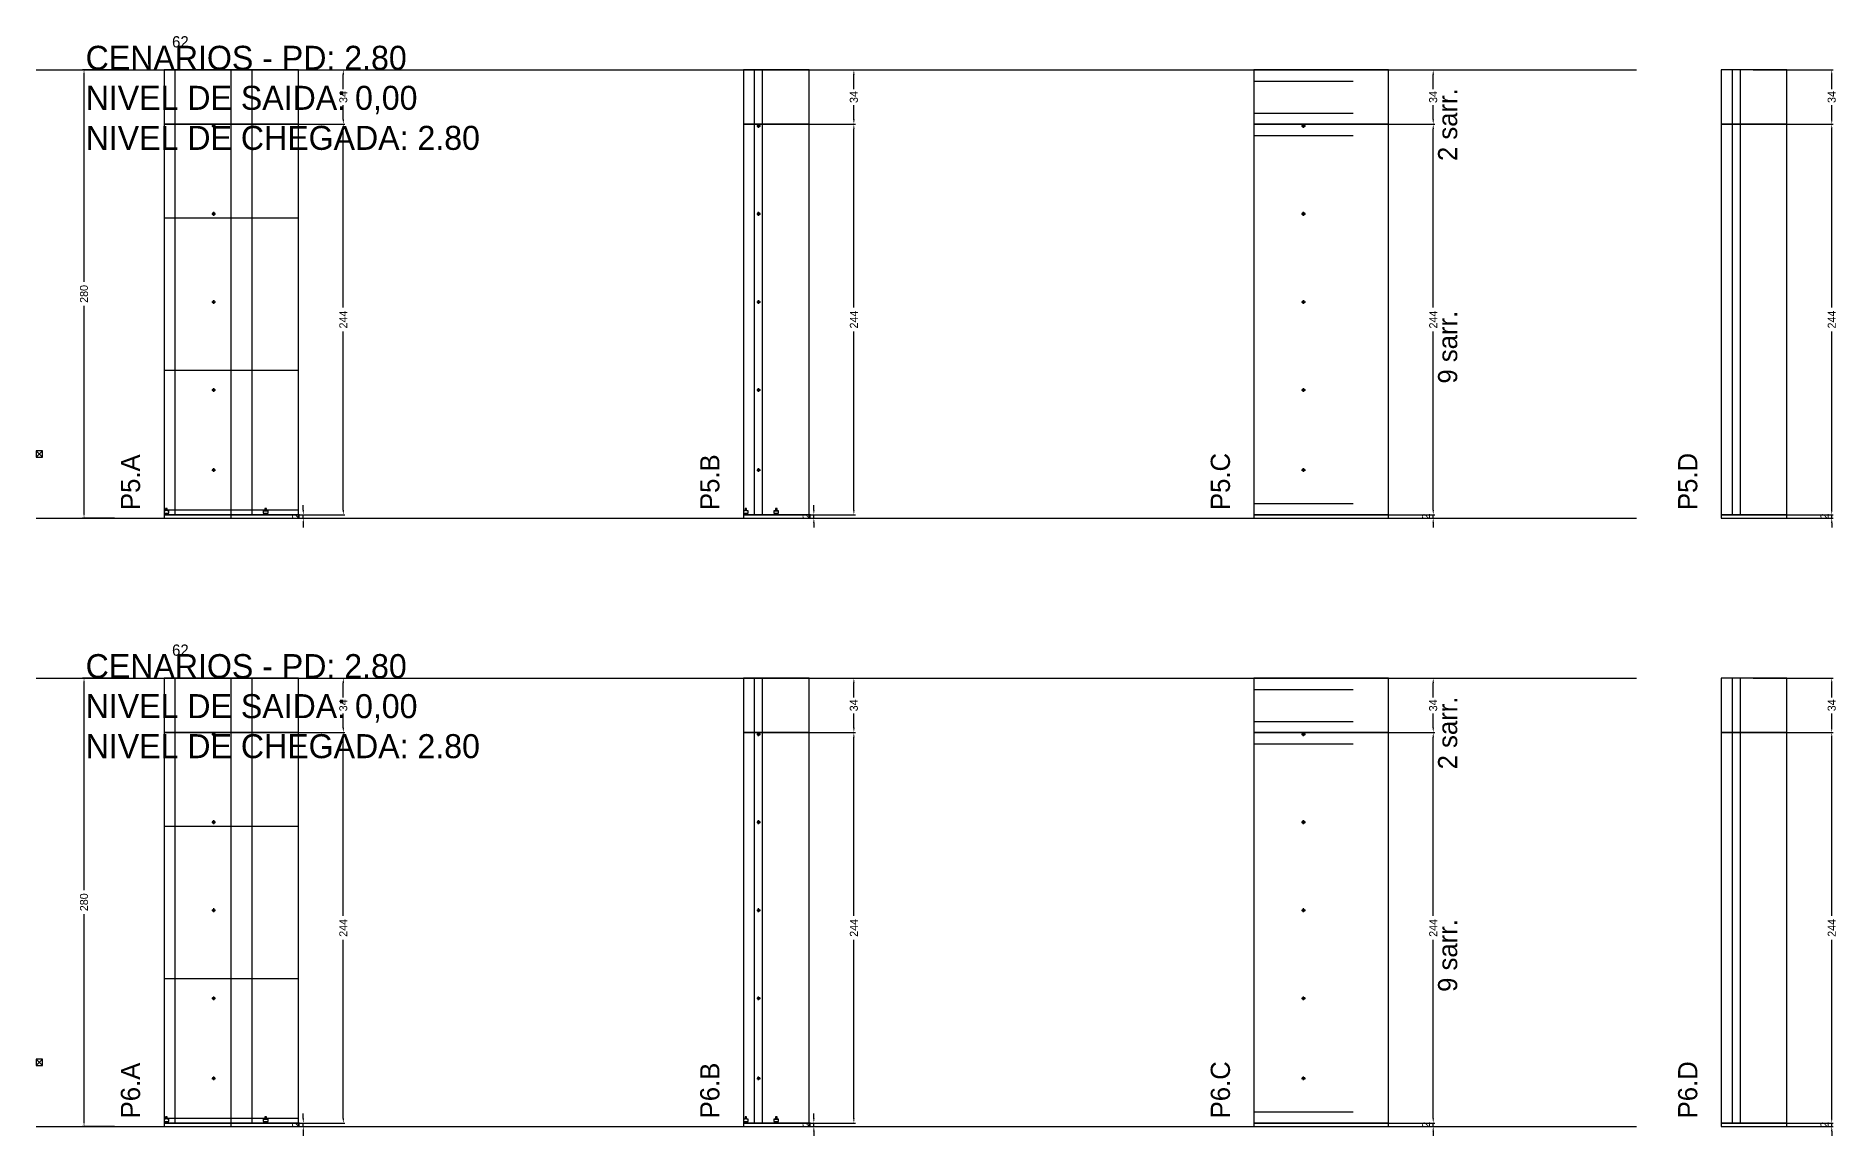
# Model space of a CAD drawing. Header units: centimetres. Extents: x -12000 to 4115, y -10266 to 2668.
# Drawn here: x -7000 to -5875, y -2286 to -1599 of the extents above; entities that cross this region are included whole.
import ezdxf

# ---------------------------------------------------------------- set-up
doc = ezdxf.new("R2010")
doc.units = ezdxf.units.CM
doc.linetypes.add('DASHED', pattern=[2, -2])
for name, color, linetype in [('COTA', 241, 'Continuous'), ('COTAS FURACAO', 16, 'Continuous'), ('Madeira', 30, 'Continuous'), ('NOMENCLATURA', 7, 'Continuous'), ('Nível', 160, 'Continuous'), ('Painéis', 200, 'Continuous'), ('Perfil Metálico', 150, 'Continuous'), ('SARR_2.2x7', 40, 'Continuous'), ('SARRAFO DE PRESSAO', 200, 'Continuous'), ('texto', 7, 'Continuous')]:
    doc.layers.add(name, color=color, linetype=linetype)
doc.dimstyles.new('PAINEL-NOVA', dxfattribs={"dimtxt": 5, "dimasz": 3, "dimexe": 1, "dimexo": 1, "dimgap": 1, "dimtad": 1, "dimcen": 2.5, "dimazin": 3, "dimtfac": 1, "dimtmove": 0, "dimatfit": 3})

# ---------------------------------------------------------------- blocks, each defined once
blk = doc.blocks.new('_CLOSEDFILLED')
at = {"color": 0, "linetype": 'BYBLOCK'}
blk.add_solid([(-1, 0.16), (0, 0), (-1, -0.16)], dxfattribs=at)
blk = doc.blocks.new('*D105')
for p, q in [((-6951, -1620), (-6971, -1620)), ((-6970, -1752.5), (-6970, -1623)), ((-6970, -1897), (-6970, -1767.5)), ((-6951, -1900), (-6971, -1900))]:
    blk.add_line(p, q)
at = {"layer": 'Defpoints'}
for p in [(-6950, -1620), (-6970, -1900), (-6950, -1900)]:
    blk.add_point(p, dxfattribs=at)
at = {"layer": 'COTA', "xscale": 3, "yscale": 3}
for p, rotation in [((-6970, -1620), 90), ((-6970, -1900), 270)]:
    blk.add_blockref('_CLOSEDFILLED', p, dxfattribs=dict(at, rotation=rotation))
at = {"layer": 'COTA', "insert": (-6970, -1760), "char_height": 5, "attachment_point": 5, "rotation": 90}
blk.add_mtext('280', dxfattribs=at)
blk = doc.blocks.new('MULDURA')
at = {"layer": 'Paineis'}
for p, q in [((0, 0), (4, 4)), ((4, 0), (0, 4))]:
    blk.add_line(p, q, dxfattribs=at)
blk.add_lwpolyline([(0, 0), (4, 0), (4, 4), (0, 4)], close=True, dxfattribs=at)
blk = doc.blocks.new('*D107')
for p, q in [((-6857, -1654), (-6807, -1654)), ((-6808, -1768.5), (-6808, -1657)), ((-6808, -1895), (-6808, -1783.5)), ((-6857, -1898), (-6807, -1898))]:
    blk.add_line(p, q)
at = {"layer": 'Defpoints'}
for p in [(-6858, -1654), (-6858, -1898), (-6808, -1898)]:
    blk.add_point(p, dxfattribs=at)
at = {"layer": 'COTA', "xscale": 3, "yscale": 3}
for p, rotation in [((-6808, -1654), 90), ((-6808, -1898), 270)]:
    blk.add_blockref('_CLOSEDFILLED', p, dxfattribs=dict(at, rotation=rotation))
at = {"layer": 'COTA', "insert": (-6808, -1776), "char_height": 5, "attachment_point": 5, "rotation": 90}
blk.add_mtext('244', dxfattribs=at)
blk = doc.blocks.new('*D108')
for p, q in [((-6857, -1620), (-6807, -1620)), ((-6808, -1632), (-6808, -1623)), ((-6808, -1651), (-6808, -1642)), ((-6857, -1654), (-6807, -1654))]:
    blk.add_line(p, q)
at = {"layer": 'Defpoints'}
for p in [(-6858, -1620), (-6858, -1654), (-6808, -1654)]:
    blk.add_point(p, dxfattribs=at)
at = {"layer": 'COTA', "xscale": 3, "yscale": 3}
for p, rotation in [((-6808, -1620), 90), ((-6808, -1654), 270)]:
    blk.add_blockref('_CLOSEDFILLED', p, dxfattribs=dict(at, rotation=rotation))
at = {"layer": 'COTA', "insert": (-6808, -1637), "char_height": 5, "attachment_point": 5, "rotation": 90}
blk.add_mtext('34', dxfattribs=at)
blk = doc.blocks.new('SLIPTEE')
at = {"layer": 'Paineis'}
blk.add_lwpolyline([(0, 0), (3, 0), (3, 1.5), (2, 1.5), (2, 3), (1, 3), (1, 1.5), (0, 1.5)], close=True, dxfattribs=at)
blk = doc.blocks.new('SLIPTDD')
at = {"layer": 'Paineis'}
blk.add_line((0, 1.5), (3, 1.5), dxfattribs=at)
blk.add_lwpolyline([(0, 0), (3, 0), (3, 1.5), (2, 1.5), (2, 3), (1, 3), (1, 1.5), (0, 1.5)], close=True, dxfattribs=at)
blk = doc.blocks.new('furacao')
at = {"layer": 'COTAS FURACAO'}
for p, q in [((-1.2, 0), (1.2, 0)), ((0, -1.2), (0, 1.2))]:
    blk.add_line(p, q, dxfattribs=at)
blk.add_circle((0, 0), 0.8, dxfattribs=at)
blk = doc.blocks.new('*D110')
for p, q in [((-6538, -1654), (-6488, -1654)), ((-6489, -1768.5), (-6489, -1657)), ((-6489, -1895), (-6489, -1783.5)), ((-6538, -1898), (-6488, -1898))]:
    blk.add_line(p, q)
at = {"layer": 'Defpoints'}
for p in [(-6539, -1654), (-6539, -1898), (-6489, -1898)]:
    blk.add_point(p, dxfattribs=at)
at = {"layer": 'COTA', "xscale": 3, "yscale": 3}
for p, rotation in [((-6489, -1654), 90), ((-6489, -1898), 270)]:
    blk.add_blockref('_CLOSEDFILLED', p, dxfattribs=dict(at, rotation=rotation))
at = {"layer": 'COTA', "insert": (-6489, -1776), "char_height": 5, "attachment_point": 5, "rotation": 90}
blk.add_mtext('244', dxfattribs=at)
blk = doc.blocks.new('*D111')
for p, q in [((-6538, -1620), (-6488, -1620)), ((-6489, -1632), (-6489, -1623)), ((-6489, -1651), (-6489, -1642)), ((-6538, -1654), (-6488, -1654))]:
    blk.add_line(p, q)
at = {"layer": 'Defpoints'}
for p in [(-6539, -1620), (-6539, -1654), (-6489, -1654)]:
    blk.add_point(p, dxfattribs=at)
at = {"layer": 'COTA', "xscale": 3, "yscale": 3}
for p, rotation in [((-6489, -1620), 90), ((-6489, -1654), 270)]:
    blk.add_blockref('_CLOSEDFILLED', p, dxfattribs=dict(at, rotation=rotation))
at = {"layer": 'COTA', "insert": (-6489, -1637), "char_height": 5, "attachment_point": 5, "rotation": 90}
blk.add_mtext('34', dxfattribs=at)
blk = doc.blocks.new('*D113')
for p, q in [((-6176, -1654), (-6126, -1654)), ((-6127, -1768.5), (-6127, -1657)), ((-6127, -1895), (-6127, -1783.5)), ((-6176, -1898), (-6126, -1898))]:
    blk.add_line(p, q)
at = {"layer": 'Defpoints'}
for p in [(-6177, -1654), (-6177, -1898), (-6127, -1898)]:
    blk.add_point(p, dxfattribs=at)
at = {"layer": 'COTA', "xscale": 3, "yscale": 3}
for p, rotation in [((-6127, -1654), 90), ((-6127, -1898), 270)]:
    blk.add_blockref('_CLOSEDFILLED', p, dxfattribs=dict(at, rotation=rotation))
at = {"layer": 'COTA', "insert": (-6127, -1776), "char_height": 5, "attachment_point": 5, "rotation": 90}
blk.add_mtext('244', dxfattribs=at)
blk = doc.blocks.new('*D114')
for p, q in [((-6176, -1620), (-6126, -1620)), ((-6127, -1632), (-6127, -1623)), ((-6127, -1651), (-6127, -1642)), ((-6176, -1654), (-6126, -1654))]:
    blk.add_line(p, q)
at = {"layer": 'Defpoints'}
for p in [(-6177, -1620), (-6177, -1654), (-6127, -1654)]:
    blk.add_point(p, dxfattribs=at)
at = {"layer": 'COTA', "xscale": 3, "yscale": 3}
for p, rotation in [((-6127, -1620), 90), ((-6127, -1654), 270)]:
    blk.add_blockref('_CLOSEDFILLED', p, dxfattribs=dict(at, rotation=rotation))
at = {"layer": 'COTA', "insert": (-6127, -1637), "char_height": 5, "attachment_point": 5, "rotation": 90}
blk.add_mtext('34', dxfattribs=at)
blk = doc.blocks.new('*D116')
for p, q in [((-5927, -1654), (-5877, -1654)), ((-5878, -1768.5), (-5878, -1657)), ((-5878, -1895), (-5878, -1783.5)), ((-5927, -1898), (-5877, -1898))]:
    blk.add_line(p, q)
at = {"layer": 'Defpoints'}
for p in [(-5928, -1654), (-5928, -1898), (-5878, -1898)]:
    blk.add_point(p, dxfattribs=at)
at = {"layer": 'COTA', "xscale": 3, "yscale": 3}
for p, rotation in [((-5878, -1654), 90), ((-5878, -1898), 270)]:
    blk.add_blockref('_CLOSEDFILLED', p, dxfattribs=dict(at, rotation=rotation))
at = {"layer": 'COTA', "insert": (-5878, -1776), "char_height": 5, "attachment_point": 5, "rotation": 90}
blk.add_mtext('244', dxfattribs=at)
blk = doc.blocks.new('*D117')
for p, q in [((-5927, -1620), (-5877, -1620)), ((-5878, -1632), (-5878, -1623)), ((-5878, -1651), (-5878, -1642)), ((-5927, -1654), (-5877, -1654))]:
    blk.add_line(p, q)
at = {"layer": 'Defpoints'}
for p in [(-5928, -1620), (-5928, -1654), (-5878, -1654)]:
    blk.add_point(p, dxfattribs=at)
at = {"layer": 'COTA', "xscale": 3, "yscale": 3}
for p, rotation in [((-5878, -1620), 90), ((-5878, -1654), 270)]:
    blk.add_blockref('_CLOSEDFILLED', p, dxfattribs=dict(at, rotation=rotation))
at = {"layer": 'COTA', "insert": (-5878, -1637), "char_height": 5, "attachment_point": 5, "rotation": 90}
blk.add_mtext('34', dxfattribs=at)
blk = doc.blocks.new('*D131')
for p, q in [((-6951, -2000), (-6971, -2000)), ((-6970, -2132.5), (-6970, -2003)), ((-6970, -2277), (-6970, -2147.5)), ((-6951, -2280), (-6971, -2280))]:
    blk.add_line(p, q)
at = {"layer": 'Defpoints'}
for p in [(-6950, -2000), (-6970, -2280), (-6950, -2280)]:
    blk.add_point(p, dxfattribs=at)
at = {"layer": 'COTA', "xscale": 3, "yscale": 3}
for p, rotation in [((-6970, -2000), 90), ((-6970, -2280), 270)]:
    blk.add_blockref('_CLOSEDFILLED', p, dxfattribs=dict(at, rotation=rotation))
at = {"layer": 'COTA', "insert": (-6970, -2140), "char_height": 5, "attachment_point": 5, "rotation": 90}
blk.add_mtext('280', dxfattribs=at)
blk = doc.blocks.new('*D133')
for p, q in [((-6857, -2034), (-6807, -2034)), ((-6808, -2148.5), (-6808, -2037)), ((-6808, -2275), (-6808, -2163.5)), ((-6857, -2278), (-6807, -2278))]:
    blk.add_line(p, q)
at = {"layer": 'Defpoints'}
for p in [(-6858, -2034), (-6858, -2278), (-6808, -2278)]:
    blk.add_point(p, dxfattribs=at)
at = {"layer": 'COTA', "xscale": 3, "yscale": 3}
for p, rotation in [((-6808, -2034), 90), ((-6808, -2278), 270)]:
    blk.add_blockref('_CLOSEDFILLED', p, dxfattribs=dict(at, rotation=rotation))
at = {"layer": 'COTA', "insert": (-6808, -2156), "char_height": 5, "attachment_point": 5, "rotation": 90}
blk.add_mtext('244', dxfattribs=at)
blk = doc.blocks.new('*D134')
for p, q in [((-6857, -2000), (-6807, -2000)), ((-6808, -2012), (-6808, -2003)), ((-6808, -2031), (-6808, -2022)), ((-6857, -2034), (-6807, -2034))]:
    blk.add_line(p, q)
at = {"layer": 'Defpoints'}
for p in [(-6858, -2000), (-6858, -2034), (-6808, -2034)]:
    blk.add_point(p, dxfattribs=at)
at = {"layer": 'COTA', "xscale": 3, "yscale": 3}
for p, rotation in [((-6808, -2000), 90), ((-6808, -2034), 270)]:
    blk.add_blockref('_CLOSEDFILLED', p, dxfattribs=dict(at, rotation=rotation))
at = {"layer": 'COTA', "insert": (-6808, -2017), "char_height": 5, "attachment_point": 5, "rotation": 90}
blk.add_mtext('34', dxfattribs=at)
blk = doc.blocks.new('*D136')
for p, q in [((-6538, -2034), (-6488, -2034)), ((-6489, -2148.5), (-6489, -2037)), ((-6489, -2275), (-6489, -2163.5)), ((-6538, -2278), (-6488, -2278))]:
    blk.add_line(p, q)
at = {"layer": 'Defpoints'}
for p in [(-6539, -2034), (-6539, -2278), (-6489, -2278)]:
    blk.add_point(p, dxfattribs=at)
at = {"layer": 'COTA', "xscale": 3, "yscale": 3}
for p, rotation in [((-6489, -2034), 90), ((-6489, -2278), 270)]:
    blk.add_blockref('_CLOSEDFILLED', p, dxfattribs=dict(at, rotation=rotation))
at = {"layer": 'COTA', "insert": (-6489, -2156), "char_height": 5, "attachment_point": 5, "rotation": 90}
blk.add_mtext('244', dxfattribs=at)
blk = doc.blocks.new('*D137')
for p, q in [((-6538, -2000), (-6488, -2000)), ((-6489, -2012), (-6489, -2003)), ((-6489, -2031), (-6489, -2022)), ((-6538, -2034), (-6488, -2034))]:
    blk.add_line(p, q)
at = {"layer": 'Defpoints'}
for p in [(-6539, -2000), (-6539, -2034), (-6489, -2034)]:
    blk.add_point(p, dxfattribs=at)
at = {"layer": 'COTA', "xscale": 3, "yscale": 3}
for p, rotation in [((-6489, -2000), 90), ((-6489, -2034), 270)]:
    blk.add_blockref('_CLOSEDFILLED', p, dxfattribs=dict(at, rotation=rotation))
at = {"layer": 'COTA', "insert": (-6489, -2017), "char_height": 5, "attachment_point": 5, "rotation": 90}
blk.add_mtext('34', dxfattribs=at)
blk = doc.blocks.new('*D139')
for p, q in [((-6176, -2034), (-6126, -2034)), ((-6127, -2148.5), (-6127, -2037)), ((-6127, -2275), (-6127, -2163.5)), ((-6176, -2278), (-6126, -2278))]:
    blk.add_line(p, q)
at = {"layer": 'Defpoints'}
for p in [(-6177, -2034), (-6177, -2278), (-6127, -2278)]:
    blk.add_point(p, dxfattribs=at)
at = {"layer": 'COTA', "xscale": 3, "yscale": 3}
for p, rotation in [((-6127, -2034), 90), ((-6127, -2278), 270)]:
    blk.add_blockref('_CLOSEDFILLED', p, dxfattribs=dict(at, rotation=rotation))
at = {"layer": 'COTA', "insert": (-6127, -2156), "char_height": 5, "attachment_point": 5, "rotation": 90}
blk.add_mtext('244', dxfattribs=at)
blk = doc.blocks.new('*D140')
for p, q in [((-6176, -2000), (-6126, -2000)), ((-6127, -2012), (-6127, -2003)), ((-6127, -2031), (-6127, -2022)), ((-6176, -2034), (-6126, -2034))]:
    blk.add_line(p, q)
at = {"layer": 'Defpoints'}
for p in [(-6177, -2000), (-6177, -2034), (-6127, -2034)]:
    blk.add_point(p, dxfattribs=at)
at = {"layer": 'COTA', "xscale": 3, "yscale": 3}
for p, rotation in [((-6127, -2000), 90), ((-6127, -2034), 270)]:
    blk.add_blockref('_CLOSEDFILLED', p, dxfattribs=dict(at, rotation=rotation))
at = {"layer": 'COTA', "insert": (-6127, -2017), "char_height": 5, "attachment_point": 5, "rotation": 90}
blk.add_mtext('34', dxfattribs=at)
blk = doc.blocks.new('*D142')
for p, q in [((-5927, -2034), (-5877, -2034)), ((-5878, -2148.5), (-5878, -2037)), ((-5878, -2275), (-5878, -2163.5)), ((-5927, -2278), (-5877, -2278))]:
    blk.add_line(p, q)
at = {"layer": 'Defpoints'}
for p in [(-5928, -2034), (-5928, -2278), (-5878, -2278)]:
    blk.add_point(p, dxfattribs=at)
at = {"layer": 'COTA', "xscale": 3, "yscale": 3}
for p, rotation in [((-5878, -2034), 90), ((-5878, -2278), 270)]:
    blk.add_blockref('_CLOSEDFILLED', p, dxfattribs=dict(at, rotation=rotation))
at = {"layer": 'COTA', "insert": (-5878, -2156), "char_height": 5, "attachment_point": 5, "rotation": 90}
blk.add_mtext('244', dxfattribs=at)
blk = doc.blocks.new('*D143')
for p, q in [((-5927, -2000), (-5877, -2000)), ((-5878, -2012), (-5878, -2003)), ((-5878, -2031), (-5878, -2022)), ((-5927, -2034), (-5877, -2034))]:
    blk.add_line(p, q)
at = {"layer": 'Defpoints'}
for p in [(-5928, -2000), (-5928, -2034), (-5878, -2034)]:
    blk.add_point(p, dxfattribs=at)
at = {"layer": 'COTA', "xscale": 3, "yscale": 3}
for p, rotation in [((-5878, -2000), 90), ((-5878, -2034), 270)]:
    blk.add_blockref('_CLOSEDFILLED', p, dxfattribs=dict(at, rotation=rotation))
at = {"layer": 'COTA', "insert": (-5878, -2017), "char_height": 5, "attachment_point": 5, "rotation": 90}
blk.add_mtext('34', dxfattribs=at)

msp = doc.modelspace()

# ---------------------------------------------------------------- linework, layer by layer
at = {"layer": 'Madeira'}
for points in [[(-6920, -1712.4), (-6836, -1712.4)], [(-6920, -1807.6), (-6836, -1807.6)], [(-6920, -2092.4), (-6836, -2092.4)], [(-6920, -2187.6), (-6836, -2187.6)]]:
    msp.add_lwpolyline(points, dxfattribs=at)
at = {"layer": 'Nível', "linetype": 'DASHED'}
for points in [[(-7000, -1620), (-6000, -1620)], [(-7000, -1900), (-6000, -1900)], [(-7000, -2000), (-6000, -2000)], [(-7000, -2280), (-6000, -2280)]]:
    msp.add_lwpolyline(points, dxfattribs=at)
at = {"layer": 'Painéis'}
for points in [[(-6920, -1654), (-6836, -1654), (-6836, -1620), (-6920, -1620)], [(-6920, -1900), (-6836, -1900), (-6836, -1620), (-6920, -1620)], [(-6558, -1654), (-6517, -1654), (-6517, -1620), (-6558, -1620)], [(-6239, -1654), (-6155, -1654), (-6155, -1620), (-6239, -1620)], [(-5947, -1654), (-5906, -1654), (-5906, -1620), (-5947, -1620)], [(-6920, -1898), (-6836, -1898), (-6836, -1654), (-6920, -1654)], [(-6558, -1898), (-6517, -1898), (-6517, -1654), (-6558, -1654)], [(-6239, -1898), (-6155, -1898), (-6155, -1654), (-6239, -1654)], [(-5947, -1898), (-5906, -1898), (-5906, -1654), (-5947, -1654)], [(-6920, -1900), (-6836, -1900), (-6836, -1898), (-6920, -1898)], [(-6558, -1900), (-6517, -1900), (-6517, -1898), (-6558, -1898)], [(-6239, -1900), (-6155, -1900), (-6155, -1898), (-6239, -1898)], [(-5947, -1900), (-5906, -1900), (-5906, -1898), (-5947, -1898)], [(-6920, -2034), (-6836, -2034), (-6836, -2000), (-6920, -2000)], [(-6920, -2280), (-6836, -2280), (-6836, -2000), (-6920, -2000)], [(-6558, -2034), (-6517, -2034), (-6517, -2000), (-6558, -2000)], [(-6239, -2034), (-6155, -2034), (-6155, -2000), (-6239, -2000)], [(-5947, -2034), (-5906, -2034), (-5906, -2000), (-5947, -2000)], [(-6920, -2278), (-6836, -2278), (-6836, -2034), (-6920, -2034)], [(-6558, -2278), (-6517, -2278), (-6517, -2034), (-6558, -2034)], [(-6239, -2278), (-6155, -2278), (-6155, -2034), (-6239, -2034)], [(-5947, -2278), (-5906, -2278), (-5906, -2034), (-5947, -2034)], [(-6920, -2280), (-6836, -2280), (-6836, -2278), (-6920, -2278)], [(-6558, -2280), (-6517, -2280), (-6517, -2278), (-6558, -2278)], [(-6239, -2280), (-6155, -2280), (-6155, -2278), (-6239, -2278)], [(-5947, -2280), (-5906, -2280), (-5906, -2278), (-5947, -2278)]]:
    msp.add_lwpolyline(points, close=True, dxfattribs=at)
at = {"layer": 'Perfil Metálico'}
for p, q in [((-6878, -1900), (-6878, -1620)), ((-6878, -2280), (-6878, -2000))]:
    msp.add_line(p, q, dxfattribs=at)
at = {"layer": 'SARR_2.2x7'}
for points in [[(-6913, -1654), (-6913, -1620)], [(-6865, -1654), (-6865, -1620)], [(-6551, -1654), (-6551, -1620)], [(-6546, -1654), (-6546, -1620)], [(-5940, -1654), (-5940, -1620)], [(-5935, -1654), (-5935, -1620)], [(-6239, -1627), (-6177, -1627)], [(-6239, -1647), (-6177, -1647)], [(-6239, -1661), (-6177, -1661)], [(-6239, -1891), (-6177, -1891)], [(-6913, -2034), (-6913, -2000)], [(-6865, -2034), (-6865, -2000)], [(-6551, -2034), (-6551, -2000)], [(-6546, -2034), (-6546, -2000)], [(-5940, -2034), (-5940, -2000)], [(-5935, -2034), (-5935, -2000)], [(-6239, -2007), (-6177, -2007)], [(-6239, -2027), (-6177, -2027)], [(-6239, -2041), (-6177, -2041)], [(-6239, -2271), (-6177, -2271)]]:
    msp.add_lwpolyline(points, dxfattribs=at)
at = {"layer": 'SARR_2.2x7', "linetype": 'DASHED'}
for points in [[(-6913, -1898), (-6913, -1654)], [(-6865, -1898), (-6865, -1654)], [(-6551, -1898), (-6551, -1654)], [(-6546, -1898), (-6546, -1654)], [(-5940, -1898), (-5940, -1654)], [(-5935, -1898), (-5935, -1654)], [(-6913, -2278), (-6913, -2034)], [(-6865, -2278), (-6865, -2034)], [(-6551, -2278), (-6551, -2034)], [(-6546, -2278), (-6546, -2034)], [(-5940, -2278), (-5940, -2034)], [(-5935, -2278), (-5935, -2034)]]:
    msp.add_lwpolyline(points, dxfattribs=at)
at = {"layer": 'SARRAFO DE PRESSAO'}
for points in [[(-6920, -1900), (-6836, -1900), (-6836, -1895), (-6920, -1895)], [(-6920, -2280), (-6836, -2280), (-6836, -2275), (-6920, -2275)]]:
    msp.add_lwpolyline(points, close=True, dxfattribs=at)

# ---------------------------------------------------------------- block references
at = {"layer": 'COTA'}
for name, p in [('furacao', (-6889, -1655)), ('furacao', (-6548.5, -1655)), ('furacao', (-6208, -1655)), ('furacao', (-6889, -1710)), ('furacao', (-6548.5, -1710)), ('furacao', (-6208, -1710)), ('furacao', (-6889, -1765)), ('furacao', (-6548.5, -1765)), ('furacao', (-6208, -1765)), ('furacao', (-6889, -1820)), ('furacao', (-6548.5, -1820)), ('furacao', (-6208, -1820)), ('MULDURA', (-7000, -1862)), ('furacao', (-6889, -1870)), ('furacao', (-6548.5, -1870)), ('furacao', (-6208, -1870)), ('SLIPTEE', (-6920, -1897)), ('SLIPTDD', (-6858, -1897)), ('SLIPTEE', (-6558, -1897)), ('SLIPTDD', (-6539, -1897)), ('furacao', (-6889, -2035)), ('furacao', (-6548.5, -2035)), ('furacao', (-6208, -2035)), ('furacao', (-6889, -2090)), ('furacao', (-6548.5, -2090)), ('furacao', (-6208, -2090)), ('furacao', (-6889, -2145)), ('furacao', (-6548.5, -2145)), ('furacao', (-6208, -2145)), ('furacao', (-6889, -2200)), ('furacao', (-6548.5, -2200)), ('furacao', (-6208, -2200)), ('MULDURA', (-7000, -2242)), ('furacao', (-6889, -2250)), ('furacao', (-6548.5, -2250)), ('furacao', (-6208, -2250)), ('SLIPTEE', (-6920, -2277)), ('SLIPTDD', (-6858, -2277)), ('SLIPTEE', (-6558, -2277)), ('SLIPTDD', (-6539, -2277))]:
    msp.add_blockref(name, p, dxfattribs=at)

# ---------------------------------------------------------------- texts
at = {"layer": 'NOMENCLATURA'}
for s, p in [('CENARIOS - PD: 2.80', (-6969, -1620)), ('NIVEL DE SAIDA: 0,00', (-6969, -1645)), ('NIVEL DE CHEGADA: 2.80', (-6969, -1670)), ('CENARIOS - PD: 2.80', (-6969, -2000)), ('NIVEL DE SAIDA: 0,00', (-6969, -2025)), ('NIVEL DE CHEGADA: 2.80', (-6969, -2050))]:
    msp.add_text(s, height=15, dxfattribs=at).set_placement(p)
for s, p in [('2 sarr.', (-6112, -1677)), ('9 sarr.', (-6112, -1816)), ('P5.A', (-6935, -1895)), ('P5.B', (-6573, -1895)), ('P5.C', (-6254, -1895)), ('P5.D', (-5962, -1895)), ('2 sarr.', (-6112, -2057)), ('9 sarr.', (-6112, -2196)), ('P6.A', (-6935, -2275)), ('P6.B', (-6573, -2275)), ('P6.C', (-6254, -2275)), ('P6.D', (-5962, -2275))]:
    msp.add_text(s, height=12, rotation=90, dxfattribs=at).set_placement(p)
at = {"layer": 'texto'}
for p in [(-6915, -1606), (-6915, -1986)]:
    msp.add_text('62', height=7, dxfattribs=at).set_placement(p)

# ---------------------------------------------------------------- dimensions: what is measured, and where the dimension line sits
at = {"layer": 'COTA'}
for base, p1, p2, picture, middle in [((-6970, -1900), (-6950, -1900), (-6950, -1620), '*D105', (-6970, -1760)), ((-6808, -1654), (-6858, -1654), (-6858, -1620), '*D108', (-6808, -1637)), ((-6489, -1654), (-6539, -1654), (-6539, -1620), '*D111', (-6489, -1637)), ((-6127, -1654), (-6177, -1654), (-6177, -1620), '*D114', (-6127, -1637)), ((-5878, -1654), (-5928, -1654), (-5928, -1620), '*D117', (-5878, -1637)), ((-6808, -1898), (-6858, -1898), (-6858, -1654), '*D107', (-6808, -1776)), ((-6489, -1898), (-6539, -1898), (-6539, -1654), '*D110', (-6489, -1776)), ((-6127, -1898), (-6177, -1898), (-6177, -1654), '*D113', (-6127, -1776)), ((-5878, -1898), (-5928, -1898), (-5928, -1654), '*D116', (-5878, -1776)), ((-6970, -2280), (-6950, -2280), (-6950, -2000), '*D131', (-6970, -2140)), ((-6808, -2034), (-6858, -2034), (-6858, -2000), '*D134', (-6808, -2017)), ((-6489, -2034), (-6539, -2034), (-6539, -2000), '*D137', (-6489, -2017)), ((-6127, -2034), (-6177, -2034), (-6177, -2000), '*D140', (-6127, -2017)), ((-5878, -2034), (-5928, -2034), (-5928, -2000), '*D143', (-5878, -2017)), ((-6808, -2278), (-6858, -2278), (-6858, -2034), '*D133', (-6808, -2156)), ((-6489, -2278), (-6539, -2278), (-6539, -2034), '*D136', (-6489, -2156)), ((-6127, -2278), (-6177, -2278), (-6177, -2034), '*D139', (-6127, -2156)), ((-5878, -2278), (-5928, -2278), (-5928, -2034), '*D142', (-5878, -2156))]:
    dim = msp.add_linear_dim(base=base, p1=p1, p2=p2, angle=90, dimstyle='PAINEL-NOVA', dxfattribs=at)
    dim.commit()
    dim.dimension.update_dxf_attribs({"geometry": picture, "text_midpoint": middle})
for base, p1, p2 in [((-6833, -1900), (-6858, -1900), (-6858, -1898)), ((-6514, -1900), (-6539, -1900), (-6539, -1898)), ((-6127, -1900), (-6177, -1900), (-6177, -1898)), ((-5878, -1900), (-5928, -1900), (-5928, -1898)), ((-6833, -2280), (-6858, -2280), (-6858, -2278)), ((-6514, -2280), (-6539, -2280), (-6539, -2278)), ((-6127, -2280), (-6177, -2280), (-6177, -2278)), ((-5878, -2280), (-5928, -2280), (-5928, -2278))]:
    msp.add_linear_dim(base=base, p1=p1, p2=p2, angle=90, dimstyle='PAINEL-NOVA', dxfattribs=at).render()

doc.saveas('drawing.dxf')
